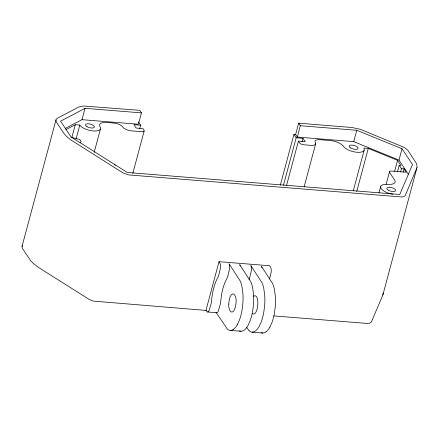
<?xml version="1.0" encoding="UTF-8"?>
<svg xmlns="http://www.w3.org/2000/svg" width="439" height="439" viewBox="0 0 439 439"><rect width="100%" height="100%" fill="white"/><g stroke="black" fill="none" stroke-linecap="round" stroke-linejoin="round"><path stroke-width="0.66" d="M383.165 293.027L382.863 294.981L371.279 322.182L369.698 323.186L366.801 323.417L273.974 315.915M382.863 294.981L416.99 167.632L416.924 165.377L416.172 162.995L407.858 150.314L404.357 147.449L360.485 129.368L351.985 127.497L298.663 123.183L295.623 134.537L297.307 137.067L353.735 141.627L398.991 160.109L408.347 174.206M65.296 128.446L81.989 119.671L138.417 124.232L141.457 112.878L139.772 110.348L83.575 106.018L78.762 107.017L57.136 118.387L56.154 119.315L22.016 246.4L22.389 248.37L30.928 261.068L33.435 263.592L38.034 267.115L89.106 299.382L93.529 301.121L206.401 310.455M55.901 119.935L56.274 121.905L64.001 133.544L65.943 135.827L70.416 139.629L122.991 172.917L128.627 174.914L401.701 196.979L403.584 196.721L405.17 195.717L416.99 167.632M71.919 137.308L75.294 124.72L79.799 125.088A10.997 4.423 15 0 0 93.304 130.97A10.997 4.423 15 0 0 100.081 126.723A10.997 4.423 15 0 1 106.858 122.481L113.624 123.024A7.331 2.947 15 0 1 122.624 126.948A7.331 2.947 15 0 0 131.629 130.871L141.77 131.695A3.666 1.476 15 0 0 144.03 130.279L142.911 128.589L136.15 128.04L133.906 124.665L140.667 125.208L139.783 128.506M76.073 138.998L79.799 125.088M81.989 119.671L85.029 108.318L141.457 112.878M94.193 152.333L100.405 129.148M132.781 173.476L144.14 131.085M219.023 261.677L205.99 310.313L207.367 311.948A5.493 2.085 -85.4 0 0 209.101 310.598L211.099 303.717A5.498 2.091 -85.4 0 0 211.499 301.341A31.164 11.837 -85.4 0 1 217.936 277.311A5.498 2.091 -85.4 0 0 218.677 275.445L220.455 268.234A5.493 2.085 -85.4 0 0 220.235 263.943L219.023 261.677L269.733 265.771L270.945 268.042A5.493 2.085 -85.4 0 1 271.165 272.334L269.541 278.952M280.345 185.115L293.932 134.4L295.623 134.537M283.468 185.198L296.177 137.775L293.932 134.4M297.307 137.067L300.347 125.719L298.663 123.183M286.53 185.532L298.421 141.155L305.182 141.698L302.937 138.323L296.177 137.775M302.048 141.632L302.937 138.323M304.128 186.827L315.668 143.772M353.735 141.627L356.775 130.279L402.031 148.761L412.512 164.548L399.764 194.482L127.272 172.461L71.063 136.957L60.582 121.169L85.029 108.318M353.269 190.861L364.096 150.456M356.742 191.453L368.283 148.398L397.547 160.35L400.911 165.415L399.221 165.278L397.449 171.896M379.011 192.787L380.783 186.163M386.139 184.27L389.508 171.687M394.529 171.611L397.547 160.35M398.991 160.109L402.031 148.761M400.577 171.967L401.465 168.658L399.221 165.278M403.112 172.176L404.001 168.861L401.465 168.658M22.016 246.4L22.685 245.253M237.439 324.487L239.442 320.047A27.503 10.443 -85.4 0 0 241.922 310.807L242.767 304.595A27.465 10.426 -85.4 0 0 242.954 294.245L241.999 286.81A27.503 10.443 -85.4 0 0 240.149 280.883L229.043 263.806L229.361 264.679A5.493 2.085 -85.4 0 1 229.581 268.97L227.803 276.186A5.498 2.091 -85.4 0 1 227.067 278.052L224.949 282.42A31.142 11.826 -85.4 0 0 221.399 295.683L220.625 302.081A5.498 2.091 -85.4 0 1 220.23 304.452L218.232 311.333A5.493 2.085 -85.4 0 1 216.498 312.689L216.032 312.376L227.27 328.954A27.503 10.443 -85.4 0 0 230.316 330.413L240.967 331.258L242.586 331.022L244.21 330.15A27.465 10.426 -85.4 0 0 248.084 325.348L250.093 320.909A27.531 10.454 -85.4 0 0 252.573 311.652L253.418 305.456A27.465 10.426 -85.4 0 0 253.605 295.101L252.65 287.671A27.503 10.443 -85.4 0 0 250.801 281.745L239.694 264.668L240.012 265.54A5.493 2.085 -85.4 0 1 240.133 266.061M269.892 327.11L271.9 322.67A27.531 10.454 -85.4 0 0 274.38 313.413L275.22 307.218A27.465 10.426 -85.4 0 0 275.407 296.863L274.452 289.433A27.503 10.443 -85.4 0 0 272.603 283.506L261.496 266.429L261.814 267.302A5.493 2.085 -85.4 0 1 261.935 267.823M253.484 296.111C257.814 293.751 258.05 302.01 257.797 304.677A9.356 3.55 -85.4 0 1 255.723 312.425C255.158 313.644 253.396 314.774 252.343 313.435M233.564 329.288L231.935 330.161L230.321 330.397M266.018 331.911L264.388 332.784L262.774 333.02L252.123 332.158L253.742 331.922L255.366 331.05A27.465 10.426 -85.4 0 0 259.24 326.248L261.249 321.809A27.503 10.443 -85.4 0 0 263.729 312.568L264.574 306.356A27.465 10.426 -85.4 0 0 264.761 296.007L263.806 288.571A27.503 10.443 -85.4 0 0 261.957 282.645L250.85 265.568L251.168 266.44A5.493 2.085 -85.4 0 1 251.388 270.731L249.61 277.947A5.498 2.091 -85.4 0 1 249.078 279.418M65.921 129.648L75.294 124.72M300.347 125.719L356.775 130.279M368.283 148.398L363.772 148.031A10.997 4.423 15 0 1 356.995 152.278A10.997 4.423 15 0 1 343.49 146.396A10.997 4.423 15 0 0 329.985 140.507L319.839 139.69A7.331 2.947 15 0 0 314.972 141.665L315.674 143.377A7.331 2.947 15 0 1 310.807 145.353L304.046 144.804A3.666 1.476 15 0 1 299.541 142.845L298.421 141.155M207.62 311.986L216.745 312.727M71.167 137.341L79.75 139.465L80.875 141.155A3.666 1.476 15 0 1 80.156 142.483M249.078 330.715L246.619 327.406M404.001 168.861L406.245 172.242L391.873 171.078A3.666 1.476 15 0 0 389.618 172.494L394.661 180.094A10.997 4.423 15 0 1 387.884 184.342A10.997 4.423 15 0 0 380.876 188.194A10.997 4.423 15 0 0 392.987 194.285M138.422 121.833L140.667 125.208M114.376 164.636A10.997 4.423 15 0 1 115.358 165.278M269.897 327.077A27.465 10.426 -85.4 0 1 266.023 331.879M262.774 333.02A27.503 10.443 -85.4 0 1 261.205 332.614M252.118 332.175A27.503 10.443 -85.4 0 1 249.072 330.726M240.951 331.275A27.531 10.454 -85.4 0 1 239.387 330.869M237.444 324.454A27.465 10.426 -85.4 0 1 233.57 329.255M228.818 304.062C228.066 306.921 230.365 315.537 233.916 310.658A9.356 3.55 -85.4 0 0 235.99 302.915C236.851 299.996 234.931 290.278 230.936 295.304A9.356 3.55 -85.4 0 0 228.856 303.047L228.818 304.062M350.673 147.97A4.582 1.844 15 0 0 357.994 148.563A4.582 1.844 15 0 0 352.232 145.1A4.582 1.844 15 0 0 350.673 147.97M388.29 190.169A4.582 1.844 15 0 0 395.61 190.756A4.582 1.844 15 0 0 389.848 187.299A4.582 1.844 15 0 0 388.29 190.169M86.982 126.668A4.582 1.844 15 0 0 94.303 127.255A4.582 1.844 15 0 0 88.541 123.793A4.582 1.844 15 0 0 86.982 126.668"/></g></svg>
